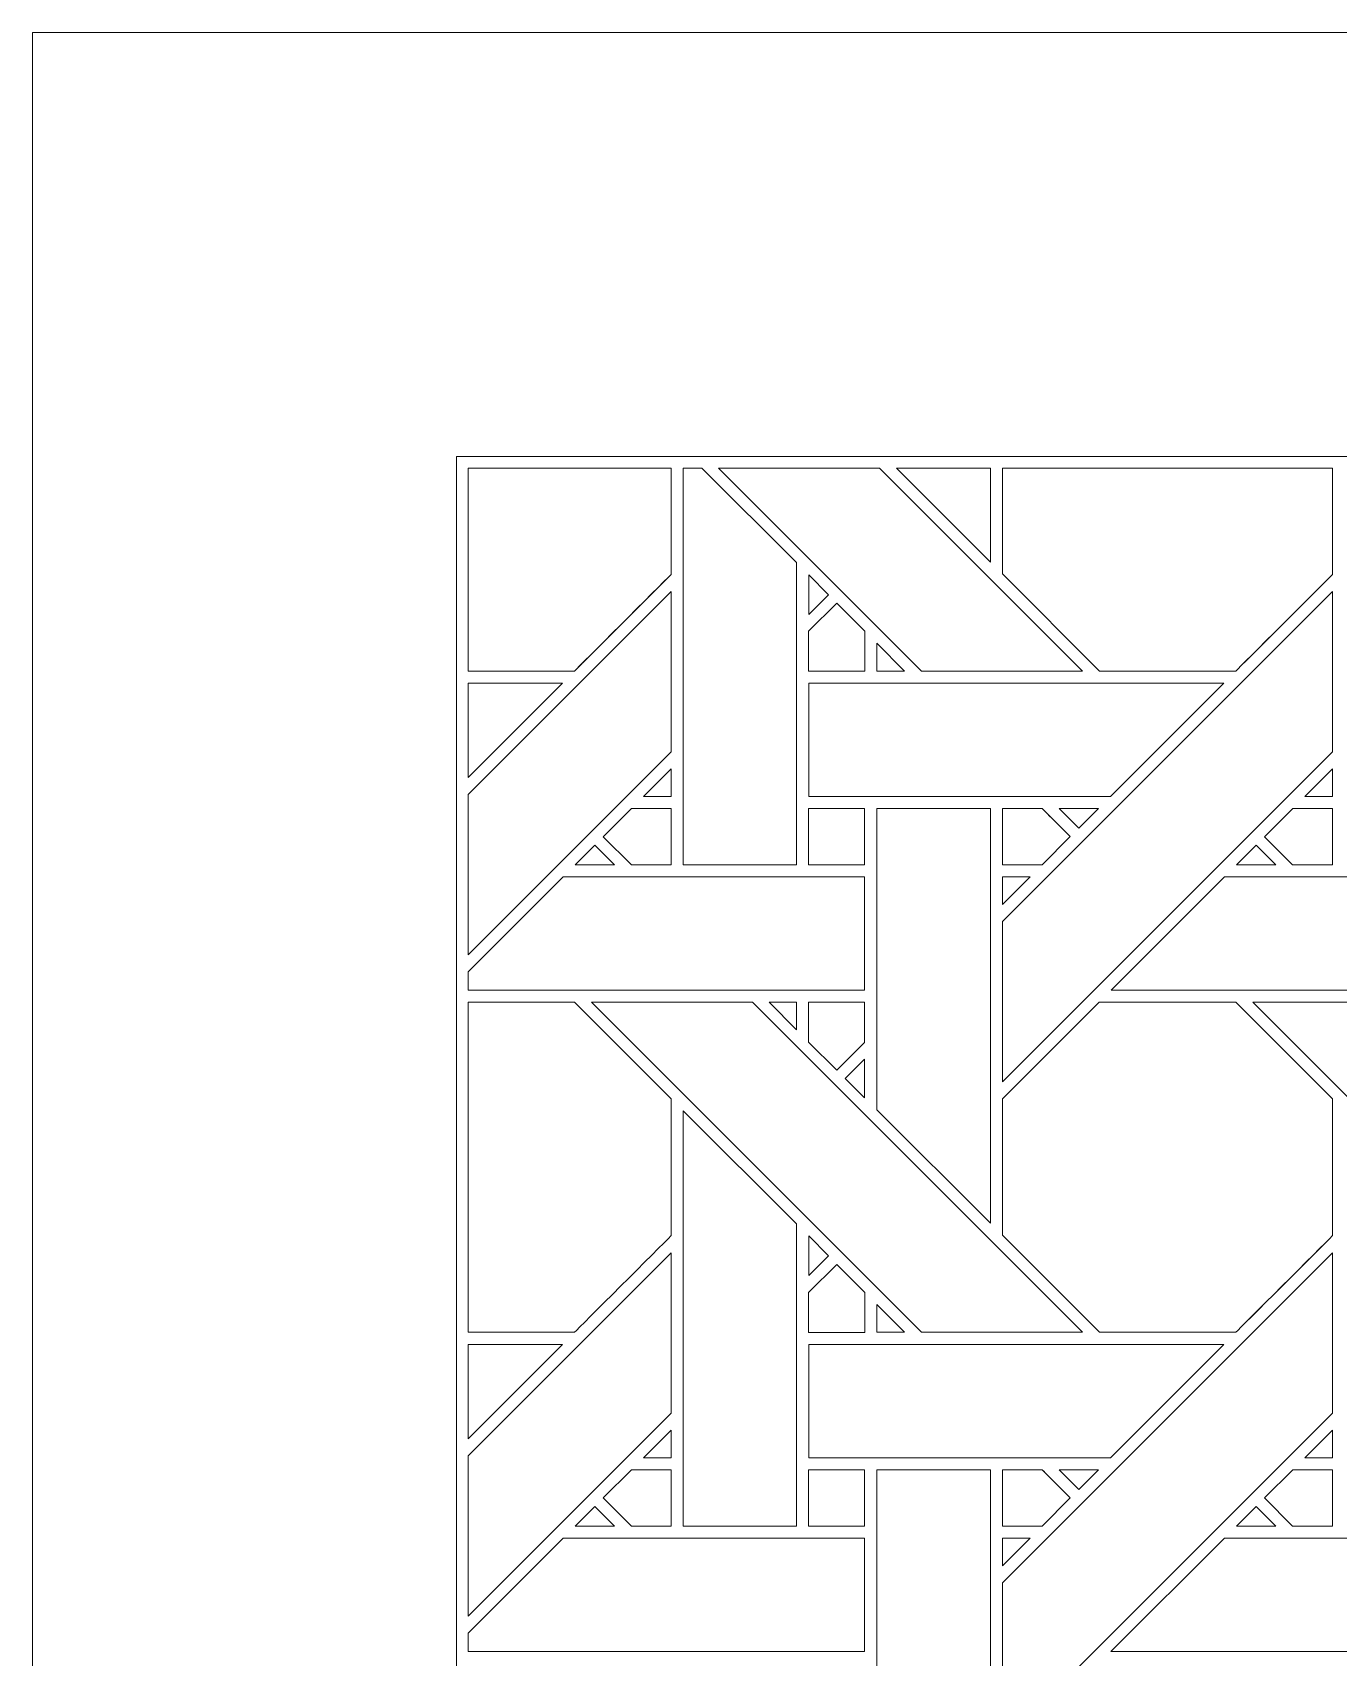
# Model space of a CAD drawing. Header units: inches. Extents: x 8.38 to 16.38, y 5.09 to 13.09.
# Drawn here: x 8.383 to 10.256, y 10.763 to 13.095 of the extents above; entities that cross this region are included whole.
import ezdxf

# ---------------------------------------------------------------- set-up
doc = ezdxf.new("R2010")
doc.units = ezdxf.units.IN
doc.header["$MEASUREMENT"] = 0
doc.layers.add('Design', color=7, linetype='Continuous', lineweight=0)

msp = doc.modelspace()

# ---------------------------------------------------------------- linework, layer by layer
at = {"layer": 'Design'}
for points, knots in [([(8.3829, 13.0948), (8.3829, 13.0948), (8.3829, 5.0948), (8.3829, 5.0948), (8.3829, 5.0948), (16.3829, 5.0948), (16.3829, 5.0948), (16.3829, 5.0948), (16.3829, 13.0948), (16.3829, 13.0948), (16.3829, 13.0948), (8.3829, 13.0948), (8.3829, 13.0948)], [0, 0, 0, 0, 1, 1, 1, 2, 2, 2, 3, 3, 3, 4, 4, 4, 4]), ([(8.9912, 12.4864), (8.9912, 12.4864), (8.9912, 5.7031), (8.9912, 5.7031), (8.9912, 5.7031), (15.7745, 5.7031), (15.7745, 5.7031), (15.7745, 5.7031), (15.7745, 12.4864), (15.7745, 12.4864), (15.7745, 12.4864), (8.9912, 12.4864), (8.9912, 12.4864)], [0, 0, 0, 0, 1, 1, 1, 2, 2, 2, 3, 3, 3, 4, 4, 4, 4]), ([(9.2991, 12.3173), (9.2813, 12.2994), (9.1694, 12.1876), (9.1604, 12.1786), (9.1604, 12.1786), (9.0079, 12.1786), (9.0079, 12.1786), (9.0079, 12.1786), (9.0079, 12.4698), (9.0079, 12.4698), (9.0079, 12.4698), (9.2991, 12.4698), (9.2991, 12.4698), (9.2991, 12.4698), (9.2991, 12.3173), (9.2991, 12.3173)], [0, 0, 0, 0, 1, 1, 1, 2, 2, 2, 3, 3, 3, 4, 4, 4, 5, 5, 5, 5]), ([(9.0079, 12.4698), (9.0079, 12.4698), (9.2991, 12.4698), (9.2991, 12.4698), (9.2991, 12.4698), (9.2991, 12.3173), (9.2991, 12.3173), (9.281, 12.2991), (9.1691, 12.1874), (9.1604, 12.1786), (9.1604, 12.1786), (9.0079, 12.1786), (9.0079, 12.1786), (9.0079, 12.1786), (9.0079, 12.4698), (9.0079, 12.4698)], [0, 0, 0, 0, 1, 1, 1, 2, 2, 2, 3, 3, 3, 4, 4, 4, 5, 5, 5, 5]), ([(9.343, 12.4698), (9.343, 12.4698), (9.4791, 12.3343), (9.4791, 12.3343), (9.4791, 12.3343), (9.4791, 11.9006), (9.4791, 11.9006), (9.4791, 11.9006), (9.3163, 11.9006), (9.3163, 11.9006), (9.3163, 11.9006), (9.3163, 12.4698), (9.3163, 12.4698), (9.3163, 12.4698), (9.343, 12.4698), (9.343, 12.4698)], [0, 0, 0, 0, 1, 1, 1, 2, 2, 2, 3, 3, 3, 4, 4, 4, 5, 5, 5, 5]), ([(9.8892, 12.1786), (9.8892, 12.1786), (9.6582, 12.1786), (9.6582, 12.1786), (9.6582, 12.1786), (9.3671, 12.4698), (9.3671, 12.4698), (9.3671, 12.4698), (9.5981, 12.4698), (9.5981, 12.4698), (9.5981, 12.4698), (9.8892, 12.1786), (9.8892, 12.1786)], [0, 0, 0, 0, 1, 1, 1, 2, 2, 2, 3, 3, 3, 4, 4, 4, 4]), ([(9.7571, 12.4698), (9.7571, 12.4698), (9.7571, 12.335), (9.7571, 12.335), (9.7571, 12.335), (9.6223, 12.4698), (9.6223, 12.4698), (9.6223, 12.4698), (9.7571, 12.4698), (9.7571, 12.4698)], [0, 0, 0, 0, 1, 1, 1, 2, 2, 2, 3, 3, 3, 3]), ([(10.2478, 12.3173), (10.23, 12.2994), (10.1181, 12.1876), (10.1091, 12.1786), (10.1091, 12.1786), (9.9134, 12.1786), (9.9134, 12.1786), (9.9134, 12.1786), (9.7742, 12.3179), (9.7742, 12.3179), (9.7742, 12.3179), (9.7742, 12.4698), (9.7742, 12.4698), (9.7742, 12.4698), (10.2478, 12.4698), (10.2478, 12.4698), (10.2478, 12.4698), (10.2478, 12.3173), (10.2478, 12.3173)], [0, 0, 0, 0, 1, 1, 1, 2, 2, 2, 3, 3, 3, 4, 4, 4, 5, 5, 5, 6, 6, 6, 6]), ([(10.2478, 12.4698), (10.2478, 12.4698), (10.2478, 12.3173), (10.2478, 12.3173), (10.2301, 12.2995), (10.1182, 12.1877), (10.1091, 12.1786), (10.1091, 12.1786), (9.9134, 12.1786), (9.9134, 12.1786), (9.9134, 12.1786), (9.7742, 12.3179), (9.7742, 12.3179), (9.7742, 12.3179), (9.7742, 12.4698), (9.7742, 12.4698), (9.7742, 12.4698), (10.2478, 12.4698), (10.2478, 12.4698)], [0, 0, 0, 0, 1, 1, 1, 2, 2, 2, 3, 3, 3, 4, 4, 4, 5, 5, 5, 6, 6, 6, 6]), ([(9.4964, 12.26), (9.4964, 12.26), (9.4964, 12.3168), (9.4964, 12.3168), (9.4964, 12.3168), (9.5246, 12.2882), (9.5246, 12.2882), (9.5246, 12.2882), (9.4964, 12.26), (9.4964, 12.26)], [0, 0, 0, 0, 1, 1, 1, 2, 2, 2, 3, 3, 3, 3]), ([(9.2992, 12.2929), (9.2992, 12.2929), (9.2992, 12.0628), (9.2992, 12.0628), (9.2992, 12.0628), (9.0079, 11.7715), (9.0079, 11.7715), (9.0079, 11.7715), (9.0079, 12.0016), (9.0079, 12.0016), (9.0079, 12.0016), (9.2992, 12.2929), (9.2992, 12.2929)], [0, 0, 0, 0, 1, 1, 1, 2, 2, 2, 3, 3, 3, 4, 4, 4, 4]), ([(10.2479, 12.0628), (10.2479, 12.0628), (9.7742, 11.5892), (9.7742, 11.5892), (9.7742, 11.5892), (9.7742, 11.8193), (9.7742, 11.8193), (9.7742, 11.8193), (10.2479, 12.2929), (10.2479, 12.2929), (10.2479, 12.2929), (10.2479, 12.0628), (10.2479, 12.0628)], [0, 0, 0, 0, 1, 1, 1, 2, 2, 2, 3, 3, 3, 4, 4, 4, 4]), ([(9.4963, 12.1784), (9.4963, 12.1784), (9.4963, 12.2357), (9.4963, 12.2357), (9.4963, 12.2357), (9.5367, 12.276), (9.5367, 12.276), (9.5367, 12.276), (9.577, 12.2357), (9.577, 12.2357), (9.577, 12.2357), (9.577, 12.1784), (9.577, 12.1784), (9.577, 12.1784), (9.4963, 12.1784), (9.4963, 12.1784)], [0, 0, 0, 0, 1, 1, 1, 2, 2, 2, 3, 3, 3, 4, 4, 4, 5, 5, 5, 5]), ([(9.5367, 12.276), (9.5367, 12.276), (9.577, 12.2357), (9.577, 12.2357), (9.577, 12.2357), (9.577, 12.1784), (9.577, 12.1784), (9.577, 12.1784), (9.4963, 12.1784), (9.4963, 12.1784), (9.4963, 12.1784), (9.4963, 12.2357), (9.4963, 12.2357), (9.4963, 12.2357), (9.5367, 12.276), (9.5367, 12.276)], [0, 0, 0, 0, 1, 1, 1, 2, 2, 2, 3, 3, 3, 4, 4, 4, 5, 5, 5, 5]), ([(9.5943, 12.1786), (9.5943, 12.1786), (9.5943, 12.2184), (9.5943, 12.2184), (9.5943, 12.2184), (9.634, 12.1786), (9.634, 12.1786), (9.634, 12.1786), (9.5943, 12.1786), (9.5943, 12.1786)], [0, 0, 0, 0, 1, 1, 1, 2, 2, 2, 3, 3, 3, 3]), ([(9.1433, 12.1613), (9.1433, 12.1613), (9.0079, 12.0259), (9.0079, 12.0259), (9.0079, 12.0259), (9.0079, 12.1613), (9.0079, 12.1613), (9.0079, 12.1613), (9.1433, 12.1613), (9.1433, 12.1613)], [0, 0, 0, 0, 1, 1, 1, 2, 2, 2, 3, 3, 3, 3]), ([(10.0921, 12.1613), (10.0921, 12.1613), (9.9293, 11.9986), (9.9293, 11.9986), (9.9293, 11.9986), (9.4964, 11.9986), (9.4964, 11.9986), (9.4964, 11.9986), (9.4964, 12.1613), (9.4964, 12.1613), (9.4964, 12.1613), (10.0921, 12.1613), (10.0921, 12.1613)], [0, 0, 0, 0, 1, 1, 1, 2, 2, 2, 3, 3, 3, 4, 4, 4, 4]), ([(9.2594, 11.9987), (9.2594, 11.9987), (9.2992, 12.0384), (9.2992, 12.0384), (9.2992, 12.0384), (9.2992, 11.9987), (9.2992, 11.9987), (9.2992, 11.9987), (9.2594, 11.9987), (9.2594, 11.9987)], [0, 0, 0, 0, 1, 1, 1, 2, 2, 2, 3, 3, 3, 3]), ([(10.2081, 11.9987), (10.2081, 11.9987), (10.2479, 12.0384), (10.2479, 12.0384), (10.2479, 12.0384), (10.2479, 11.9987), (10.2479, 11.9987), (10.2479, 11.9987), (10.2081, 11.9987), (10.2081, 11.9987)], [0, 0, 0, 0, 1, 1, 1, 2, 2, 2, 3, 3, 3, 3]), ([(9.242, 11.9006), (9.242, 11.9006), (9.2017, 11.941), (9.2017, 11.941), (9.2017, 11.941), (9.2421, 11.9814), (9.2421, 11.9814), (9.2421, 11.9814), (9.2991, 11.9814), (9.2991, 11.9814), (9.2991, 11.9814), (9.2991, 11.9006), (9.2991, 11.9006), (9.2991, 11.9006), (9.242, 11.9006), (9.242, 11.9006)], [0, 0, 0, 0, 1, 1, 1, 2, 2, 2, 3, 3, 3, 4, 4, 4, 5, 5, 5, 5]), ([(9.2991, 11.9814), (9.2991, 11.9814), (9.2991, 11.9006), (9.2991, 11.9006), (9.2991, 11.9006), (9.242, 11.9006), (9.242, 11.9006), (9.242, 11.9006), (9.2017, 11.941), (9.2017, 11.941), (9.2017, 11.941), (9.2421, 11.9814), (9.2421, 11.9814), (9.2421, 11.9814), (9.2991, 11.9814), (9.2991, 11.9814)], [0, 0, 0, 0, 1, 1, 1, 2, 2, 2, 3, 3, 3, 4, 4, 4, 5, 5, 5, 5]), ([(9.4963, 11.9006), (9.4963, 11.9006), (9.4963, 11.9814), (9.4963, 11.9814), (9.4963, 11.9814), (9.5766, 11.9814), (9.5766, 11.9814), (9.5766, 11.9814), (9.5766, 11.9006), (9.5766, 11.9006), (9.5766, 11.9006), (9.4963, 11.9006), (9.4963, 11.9006)], [0, 0, 0, 0, 1, 1, 1, 2, 2, 2, 3, 3, 3, 4, 4, 4, 4]), ([(9.5766, 11.9814), (9.5766, 11.9814), (9.5766, 11.9006), (9.5766, 11.9006), (9.5766, 11.9006), (9.4963, 11.9006), (9.4963, 11.9006), (9.4963, 11.9006), (9.4963, 11.9814), (9.4963, 11.9814), (9.4963, 11.9814), (9.5766, 11.9814), (9.5766, 11.9814)], [0, 0, 0, 0, 1, 1, 1, 2, 2, 2, 3, 3, 3, 4, 4, 4, 4]), ([(9.7571, 11.9814), (9.7571, 11.9814), (9.7571, 11.3863), (9.7571, 11.3863), (9.7571, 11.3863), (9.5942, 11.5492), (9.5942, 11.5492), (9.5942, 11.5492), (9.5942, 11.9814), (9.5942, 11.9814), (9.5942, 11.9814), (9.7571, 11.9814), (9.7571, 11.9814)], [0, 0, 0, 0, 1, 1, 1, 2, 2, 2, 3, 3, 3, 4, 4, 4, 4]), ([(9.7742, 11.9006), (9.7742, 11.9006), (9.7742, 11.9814), (9.7742, 11.9814), (9.7742, 11.9814), (9.8313, 11.9814), (9.8313, 11.9814), (9.8364, 11.9763), (9.8672, 11.9455), (9.8716, 11.9411), (9.8716, 11.9411), (9.8312, 11.9006), (9.8312, 11.9006), (9.8312, 11.9006), (9.7742, 11.9006), (9.7742, 11.9006)], [0, 0, 0, 0, 1, 1, 1, 2, 2, 2, 3, 3, 3, 4, 4, 4, 5, 5, 5, 5]), ([(9.8558, 11.9569), (9.8558, 11.9569), (9.8716, 11.9411), (9.8716, 11.9411), (9.8716, 11.9411), (9.8312, 11.9006), (9.8312, 11.9006), (9.8312, 11.9006), (9.7742, 11.9006), (9.7742, 11.9006), (9.7742, 11.9006), (9.7742, 11.9814), (9.7742, 11.9814), (9.7742, 11.9814), (9.8313, 11.9814), (9.8313, 11.9814), (9.8366, 11.9761), (9.8465, 11.9662), (9.8558, 11.9569)], [0, 0, 0, 0, 1, 1, 1, 2, 2, 2, 3, 3, 3, 4, 4, 4, 5, 5, 5, 6, 6, 6, 6]), ([(9.8556, 11.9814), (9.8556, 11.9814), (9.9121, 11.9814), (9.9121, 11.9814), (9.9121, 11.9814), (9.8838, 11.9532), (9.8838, 11.9532), (9.8838, 11.9532), (9.8556, 11.9814), (9.8556, 11.9814)], [0, 0, 0, 0, 1, 1, 1, 2, 2, 2, 3, 3, 3, 3]), ([(10.1907, 11.9006), (10.1907, 11.9006), (10.1504, 11.941), (10.1504, 11.941), (10.1504, 11.941), (10.1908, 11.9814), (10.1908, 11.9814), (10.1908, 11.9814), (10.2479, 11.9814), (10.2479, 11.9814), (10.2479, 11.9814), (10.2479, 11.9006), (10.2479, 11.9006), (10.2479, 11.9006), (10.1907, 11.9006), (10.1907, 11.9006)], [0, 0, 0, 0, 1, 1, 1, 2, 2, 2, 3, 3, 3, 4, 4, 4, 5, 5, 5, 5]), ([(10.2479, 11.9814), (10.2479, 11.9814), (10.2479, 11.9006), (10.2479, 11.9006), (10.2479, 11.9006), (10.1907, 11.9006), (10.1907, 11.9006), (10.1907, 11.9006), (10.1504, 11.941), (10.1504, 11.941), (10.1504, 11.941), (10.1908, 11.9814), (10.1908, 11.9814), (10.1908, 11.9814), (10.2479, 11.9814), (10.2479, 11.9814)], [0, 0, 0, 0, 1, 1, 1, 2, 2, 2, 3, 3, 3, 4, 4, 4, 5, 5, 5, 5]), ([(9.2178, 11.9006), (9.2178, 11.9006), (9.1613, 11.9006), (9.1613, 11.9006), (9.1613, 11.9006), (9.1896, 11.9289), (9.1896, 11.9289), (9.1896, 11.9289), (9.2178, 11.9006), (9.2178, 11.9006)], [0, 0, 0, 0, 1, 1, 1, 2, 2, 2, 3, 3, 3, 3]), ([(10.1666, 11.9006), (10.1666, 11.9006), (10.11, 11.9006), (10.11, 11.9006), (10.11, 11.9006), (10.1383, 11.9289), (10.1383, 11.9289), (10.1383, 11.9289), (10.1666, 11.9006), (10.1666, 11.9006)], [0, 0, 0, 0, 1, 1, 1, 2, 2, 2, 3, 3, 3, 3]), ([(9.0079, 11.7472), (9.0079, 11.7472), (9.1442, 11.8835), (9.1442, 11.8835), (9.1442, 11.8835), (9.5766, 11.8835), (9.5766, 11.8835), (9.5766, 11.8835), (9.5766, 11.7206), (9.5766, 11.7206), (9.5766, 11.7206), (9.0079, 11.7206), (9.0079, 11.7206), (9.0079, 11.7206), (9.0079, 11.7472), (9.0079, 11.7472)], [0, 0, 0, 0, 1, 1, 1, 2, 2, 2, 3, 3, 3, 4, 4, 4, 5, 5, 5, 5]), ([(9.814, 11.8835), (9.814, 11.8835), (9.7742, 11.8436), (9.7742, 11.8436), (9.7742, 11.8436), (9.7742, 11.8835), (9.7742, 11.8835), (9.7742, 11.8835), (9.814, 11.8835), (9.814, 11.8835)], [0, 0, 0, 0, 1, 1, 1, 2, 2, 2, 3, 3, 3, 3]), ([(10.5253, 11.8835), (10.5253, 11.8835), (10.5253, 11.7206), (10.5253, 11.7206), (10.5253, 11.7206), (9.9301, 11.7206), (9.9301, 11.7206), (9.9301, 11.7206), (10.0929, 11.8835), (10.0929, 11.8835), (10.0929, 11.8835), (10.5253, 11.8835), (10.5253, 11.8835)], [0, 0, 0, 0, 1, 1, 1, 2, 2, 2, 3, 3, 3, 4, 4, 4, 4]), ([(9.0079, 11.2299), (9.0079, 11.2299), (9.0079, 11.7035), (9.0079, 11.7035), (9.0079, 11.7035), (9.1604, 11.7035), (9.1604, 11.7035), (9.1604, 11.7035), (9.2991, 11.5648), (9.2991, 11.5648), (9.2991, 11.5648), (9.2991, 11.3686), (9.2991, 11.3686), (9.2813, 11.3507), (9.1694, 11.2389), (9.1604, 11.2299), (9.1604, 11.2299), (9.0079, 11.2299), (9.0079, 11.2299)], [0, 0, 0, 0, 1, 1, 1, 2, 2, 2, 3, 3, 3, 4, 4, 4, 5, 5, 5, 6, 6, 6, 6]), ([(9.0079, 11.7035), (9.0079, 11.7035), (9.1604, 11.7035), (9.1604, 11.7035), (9.1604, 11.7035), (9.2991, 11.5648), (9.2991, 11.5648), (9.2991, 11.5648), (9.2991, 11.3686), (9.2991, 11.3686), (9.2813, 11.3507), (9.1694, 11.2389), (9.1604, 11.2299), (9.1604, 11.2299), (9.0079, 11.2299), (9.0079, 11.2299), (9.0079, 11.2299), (9.0079, 11.7035), (9.0079, 11.7035)], [0, 0, 0, 0, 1, 1, 1, 2, 2, 2, 3, 3, 3, 4, 4, 4, 5, 5, 5, 6, 6, 6, 6]), ([(9.4156, 11.7035), (9.4156, 11.7035), (9.8892, 11.2299), (9.8892, 11.2299), (9.8892, 11.2299), (9.6582, 11.2299), (9.6582, 11.2299), (9.6582, 11.2299), (9.1846, 11.7035), (9.1846, 11.7035), (9.1846, 11.7035), (9.4156, 11.7035), (9.4156, 11.7035)], [0, 0, 0, 0, 1, 1, 1, 2, 2, 2, 3, 3, 3, 4, 4, 4, 4]), ([(9.4791, 11.7035), (9.4791, 11.7035), (9.4791, 11.6637), (9.4791, 11.6637), (9.4791, 11.6637), (9.4397, 11.7035), (9.4397, 11.7035), (9.4397, 11.7035), (9.4791, 11.7035), (9.4791, 11.7035)], [0, 0, 0, 0, 1, 1, 1, 2, 2, 2, 3, 3, 3, 3]), ([(9.5766, 11.7035), (9.5766, 11.7035), (9.5766, 11.6459), (9.5766, 11.6459), (9.5766, 11.6459), (9.5366, 11.606), (9.5366, 11.606), (9.5366, 11.606), (9.4963, 11.6463), (9.4963, 11.6463), (9.4963, 11.6463), (9.4963, 11.7035), (9.4963, 11.7035), (9.4963, 11.7035), (9.5766, 11.7035), (9.5766, 11.7035)], [0, 0, 0, 0, 1, 1, 1, 2, 2, 2, 3, 3, 3, 4, 4, 4, 5, 5, 5, 5]), ([(9.5366, 11.606), (9.5366, 11.606), (9.4963, 11.6463), (9.4963, 11.6463), (9.4963, 11.6463), (9.4963, 11.7035), (9.4963, 11.7035), (9.4963, 11.7035), (9.5766, 11.7035), (9.5766, 11.7035), (9.5766, 11.7035), (9.5766, 11.6459), (9.5766, 11.6459), (9.5766, 11.6459), (9.5366, 11.606), (9.5366, 11.606)], [0, 0, 0, 0, 1, 1, 1, 2, 2, 2, 3, 3, 3, 4, 4, 4, 5, 5, 5, 5]), ([(9.9129, 11.7035), (9.9129, 11.7035), (10.1091, 11.7035), (10.1091, 11.7035), (10.1091, 11.7035), (10.2478, 11.5648), (10.2478, 11.5648), (10.2478, 11.5648), (10.2478, 11.3686), (10.2478, 11.3686), (10.23, 11.3507), (10.1181, 11.2389), (10.1091, 11.2299), (10.1091, 11.2299), (9.9134, 11.2299), (9.9134, 11.2299), (9.9134, 11.2299), (9.7742, 11.3691), (9.7742, 11.3691), (9.7742, 11.3691), (9.7742, 11.5648), (9.7742, 11.5648), (9.7742, 11.5648), (9.9129, 11.7035), (9.9129, 11.7035)], [0, 0, 0, 0, 1, 1, 1, 2, 2, 2, 3, 3, 3, 4, 4, 4, 5, 5, 5, 6, 6, 6, 7, 7, 7, 8, 8, 8, 8]), ([(10.2478, 11.5648), (10.2478, 11.5648), (10.2478, 11.3686), (10.2478, 11.3686), (10.23, 11.3506), (10.1181, 11.2388), (10.1091, 11.2299), (10.1091, 11.2299), (9.9134, 11.2299), (9.9134, 11.2299), (9.9134, 11.2299), (9.7742, 11.3691), (9.7742, 11.3691), (9.7742, 11.3691), (9.7742, 11.5648), (9.7742, 11.5648), (9.7742, 11.5648), (9.9129, 11.7035), (9.9129, 11.7035), (9.9129, 11.7035), (10.1091, 11.7035), (10.1091, 11.7035), (10.1091, 11.7035), (10.2478, 11.5648), (10.2478, 11.5648)], [0, 0, 0, 0, 1, 1, 1, 2, 2, 2, 3, 3, 3, 4, 4, 4, 5, 5, 5, 6, 6, 6, 7, 7, 7, 8, 8, 8, 8]), ([(10.838, 11.2299), (10.838, 11.2299), (10.6069, 11.2299), (10.6069, 11.2299), (10.6069, 11.2299), (10.1334, 11.7035), (10.1334, 11.7035), (10.1334, 11.7035), (10.3643, 11.7035), (10.3643, 11.7035), (10.3643, 11.7035), (10.838, 11.2299), (10.838, 11.2299)], [0, 0, 0, 0, 1, 1, 1, 2, 2, 2, 3, 3, 3, 4, 4, 4, 4]), ([(9.5766, 11.6217), (9.5766, 11.6217), (9.5766, 11.5665), (9.5766, 11.5665), (9.5766, 11.5665), (9.5488, 11.5939), (9.5488, 11.5939), (9.5488, 11.5939), (9.5766, 11.6217), (9.5766, 11.6217)], [0, 0, 0, 0, 1, 1, 1, 2, 2, 2, 3, 3, 3, 3]), ([(9.4791, 11.3855), (9.4791, 11.3855), (9.4791, 10.9519), (9.4791, 10.9519), (9.4791, 10.9519), (9.3163, 10.9519), (9.3163, 10.9519), (9.3163, 10.9519), (9.3163, 11.5477), (9.3163, 11.5477), (9.3163, 11.5477), (9.4791, 11.3855), (9.4791, 11.3855)], [0, 0, 0, 0, 1, 1, 1, 2, 2, 2, 3, 3, 3, 4, 4, 4, 4]), ([(9.4964, 11.3113), (9.4964, 11.3113), (9.4964, 11.3681), (9.4964, 11.3681), (9.4964, 11.3681), (9.5246, 11.3395), (9.5246, 11.3395), (9.5246, 11.3395), (9.4964, 11.3113), (9.4964, 11.3113)], [0, 0, 0, 0, 1, 1, 1, 2, 2, 2, 3, 3, 3, 3]), ([(9.2992, 11.3441), (9.2992, 11.3441), (9.2992, 11.1141), (9.2992, 11.1141), (9.2992, 11.1141), (9.0079, 10.8228), (9.0079, 10.8228), (9.0079, 10.8228), (9.0079, 11.0529), (9.0079, 11.0529), (9.0079, 11.0529), (9.2992, 11.3441), (9.2992, 11.3441)], [0, 0, 0, 0, 1, 1, 1, 2, 2, 2, 3, 3, 3, 4, 4, 4, 4]), ([(9.7742, 10.8705), (9.7742, 10.8705), (10.2479, 11.3441), (10.2479, 11.3441), (10.2479, 11.3441), (10.2479, 11.1141), (10.2479, 11.1141), (10.2479, 11.1141), (9.7742, 10.6404), (9.7742, 10.6404), (9.7742, 10.6404), (9.7742, 10.8705), (9.7742, 10.8705)], [0, 0, 0, 0, 1, 1, 1, 2, 2, 2, 3, 3, 3, 4, 4, 4, 4]), ([(9.4963, 11.2297), (9.4963, 11.2297), (9.4963, 11.2869), (9.4963, 11.2869), (9.4963, 11.2869), (9.5367, 11.3273), (9.5367, 11.3273), (9.5367, 11.3273), (9.577, 11.287), (9.577, 11.287), (9.577, 11.287), (9.577, 11.2297), (9.577, 11.2297), (9.577, 11.2297), (9.4963, 11.2297), (9.4963, 11.2297)], [0, 0, 0, 0, 1, 1, 1, 2, 2, 2, 3, 3, 3, 4, 4, 4, 5, 5, 5, 5]), ([(9.5367, 11.3273), (9.5367, 11.3273), (9.577, 11.287), (9.577, 11.287), (9.577, 11.287), (9.577, 11.2297), (9.577, 11.2297), (9.577, 11.2297), (9.4963, 11.2297), (9.4963, 11.2297), (9.4963, 11.2297), (9.4963, 11.2869), (9.4963, 11.2869), (9.4963, 11.2869), (9.5367, 11.3273), (9.5367, 11.3273)], [0, 0, 0, 0, 1, 1, 1, 2, 2, 2, 3, 3, 3, 4, 4, 4, 5, 5, 5, 5]), ([(9.5943, 11.2299), (9.5943, 11.2299), (9.5943, 11.2697), (9.5943, 11.2697), (9.5943, 11.2697), (9.634, 11.2299), (9.634, 11.2299), (9.634, 11.2299), (9.5943, 11.2299), (9.5943, 11.2299)], [0, 0, 0, 0, 1, 1, 1, 2, 2, 2, 3, 3, 3, 3]), ([(9.1433, 11.2126), (9.1433, 11.2126), (9.0079, 11.0772), (9.0079, 11.0772), (9.0079, 11.0772), (9.0079, 11.2126), (9.0079, 11.2126), (9.0079, 11.2126), (9.1433, 11.2126), (9.1433, 11.2126)], [0, 0, 0, 0, 1, 1, 1, 2, 2, 2, 3, 3, 3, 3]), ([(9.4964, 11.0499), (9.4964, 11.0499), (9.4964, 11.2126), (9.4964, 11.2126), (9.4964, 11.2126), (10.0921, 11.2126), (10.0921, 11.2126), (10.0921, 11.2126), (9.9293, 11.0499), (9.9293, 11.0499), (9.9293, 11.0499), (9.4964, 11.0499), (9.4964, 11.0499)], [0, 0, 0, 0, 1, 1, 1, 2, 2, 2, 3, 3, 3, 4, 4, 4, 4]), ([(9.2594, 11.0499), (9.2594, 11.0499), (9.2992, 11.0897), (9.2992, 11.0897), (9.2992, 11.0897), (9.2992, 11.0499), (9.2992, 11.0499), (9.2992, 11.0499), (9.2594, 11.0499), (9.2594, 11.0499)], [0, 0, 0, 0, 1, 1, 1, 2, 2, 2, 3, 3, 3, 3]), ([(10.2081, 11.0499), (10.2081, 11.0499), (10.2479, 11.0897), (10.2479, 11.0897), (10.2479, 11.0897), (10.2479, 11.0499), (10.2479, 11.0499), (10.2479, 11.0499), (10.2081, 11.0499), (10.2081, 11.0499)], [0, 0, 0, 0, 1, 1, 1, 2, 2, 2, 3, 3, 3, 3]), ([(9.242, 10.9519), (9.242, 10.9519), (9.2017, 10.9923), (9.2017, 10.9923), (9.2017, 10.9923), (9.2421, 11.0327), (9.2421, 11.0327), (9.2421, 11.0327), (9.2991, 11.0327), (9.2991, 11.0327), (9.2991, 11.0327), (9.2991, 10.9519), (9.2991, 10.9519), (9.2991, 10.9519), (9.242, 10.9519), (9.242, 10.9519)], [0, 0, 0, 0, 1, 1, 1, 2, 2, 2, 3, 3, 3, 4, 4, 4, 5, 5, 5, 5]), ([(9.2991, 11.0327), (9.2991, 11.0327), (9.2991, 10.9519), (9.2991, 10.9519), (9.2991, 10.9519), (9.242, 10.9519), (9.242, 10.9519), (9.242, 10.9519), (9.2017, 10.9923), (9.2017, 10.9923), (9.2017, 10.9923), (9.2421, 11.0327), (9.2421, 11.0327), (9.2421, 11.0327), (9.2991, 11.0327), (9.2991, 11.0327)], [0, 0, 0, 0, 1, 1, 1, 2, 2, 2, 3, 3, 3, 4, 4, 4, 5, 5, 5, 5]), ([(9.4963, 11.0327), (9.4963, 11.0327), (9.5766, 11.0327), (9.5766, 11.0327), (9.5766, 11.0327), (9.5766, 10.9519), (9.5766, 10.9519), (9.5766, 10.9519), (9.4963, 10.9519), (9.4963, 10.9519), (9.4963, 10.9519), (9.4963, 11.0327), (9.4963, 11.0327)], [0, 0, 0, 0, 1, 1, 1, 2, 2, 2, 3, 3, 3, 4, 4, 4, 4]), ([(9.5766, 11.0327), (9.5766, 11.0327), (9.5766, 10.9519), (9.5766, 10.9519), (9.5766, 10.9519), (9.4963, 10.9519), (9.4963, 10.9519), (9.4963, 10.9519), (9.4963, 11.0327), (9.4963, 11.0327), (9.4963, 11.0327), (9.5766, 11.0327), (9.5766, 11.0327)], [0, 0, 0, 0, 1, 1, 1, 2, 2, 2, 3, 3, 3, 4, 4, 4, 4]), ([(9.7571, 11.0326), (9.7571, 11.0326), (9.7571, 10.4375), (9.7571, 10.4375), (9.7571, 10.4375), (9.5942, 10.6004), (9.5942, 10.6004), (9.5942, 10.6004), (9.5942, 11.0326), (9.5942, 11.0326), (9.5942, 11.0326), (9.7571, 11.0326), (9.7571, 11.0326)], [0, 0, 0, 0, 1, 1, 1, 2, 2, 2, 3, 3, 3, 4, 4, 4, 4]), ([(9.8313, 11.0327), (9.8364, 11.0276), (9.8672, 10.9967), (9.8716, 10.9923), (9.8716, 10.9923), (9.8312, 10.9519), (9.8312, 10.9519), (9.8312, 10.9519), (9.7742, 10.9519), (9.7742, 10.9519), (9.7742, 10.9519), (9.7742, 11.0327), (9.7742, 11.0327), (9.7742, 11.0327), (9.8313, 11.0327), (9.8313, 11.0327)], [0, 0, 0, 0, 1, 1, 1, 2, 2, 2, 3, 3, 3, 4, 4, 4, 5, 5, 5, 5]), ([(9.8557, 11.0082), (9.8557, 11.0082), (9.8716, 10.9923), (9.8716, 10.9923), (9.8716, 10.9923), (9.8312, 10.9519), (9.8312, 10.9519), (9.8312, 10.9519), (9.7742, 10.9519), (9.7742, 10.9519), (9.7742, 10.9519), (9.7742, 11.0327), (9.7742, 11.0327), (9.7742, 11.0327), (9.8313, 11.0327), (9.8313, 11.0327), (9.8366, 11.0273), (9.8465, 11.0175), (9.8557, 11.0082)], [0, 0, 0, 0, 1, 1, 1, 2, 2, 2, 3, 3, 3, 4, 4, 4, 5, 5, 5, 6, 6, 6, 6]), ([(9.8556, 11.0326), (9.8556, 11.0326), (9.9121, 11.0326), (9.9121, 11.0326), (9.9121, 11.0326), (9.8838, 11.0045), (9.8838, 11.0045), (9.8838, 11.0045), (9.8556, 11.0326), (9.8556, 11.0326)], [0, 0, 0, 0, 1, 1, 1, 2, 2, 2, 3, 3, 3, 3]), ([(10.1907, 10.9519), (10.1907, 10.9519), (10.1504, 10.9923), (10.1504, 10.9923), (10.1504, 10.9923), (10.1908, 11.0327), (10.1908, 11.0327), (10.1908, 11.0327), (10.2479, 11.0327), (10.2479, 11.0327), (10.2479, 11.0327), (10.2479, 10.9519), (10.2479, 10.9519), (10.2479, 10.9519), (10.1907, 10.9519), (10.1907, 10.9519)], [0, 0, 0, 0, 1, 1, 1, 2, 2, 2, 3, 3, 3, 4, 4, 4, 5, 5, 5, 5]), ([(10.1504, 10.9923), (10.1504, 10.9923), (10.1908, 11.0327), (10.1908, 11.0327), (10.1908, 11.0327), (10.2479, 11.0327), (10.2479, 11.0327), (10.2479, 11.0327), (10.2479, 10.9519), (10.2479, 10.9519), (10.2479, 10.9519), (10.1907, 10.9519), (10.1907, 10.9519), (10.1907, 10.9519), (10.1504, 10.9923), (10.1504, 10.9923)], [0, 0, 0, 0, 1, 1, 1, 2, 2, 2, 3, 3, 3, 4, 4, 4, 5, 5, 5, 5]), ([(9.2178, 10.9519), (9.2178, 10.9519), (9.1613, 10.9519), (9.1613, 10.9519), (9.1613, 10.9519), (9.1896, 10.9801), (9.1896, 10.9801), (9.1896, 10.9801), (9.2178, 10.9519), (9.2178, 10.9519)], [0, 0, 0, 0, 1, 1, 1, 2, 2, 2, 3, 3, 3, 3]), ([(10.1666, 10.9519), (10.1666, 10.9519), (10.11, 10.9519), (10.11, 10.9519), (10.11, 10.9519), (10.1383, 10.9801), (10.1383, 10.9801), (10.1383, 10.9801), (10.1666, 10.9519), (10.1666, 10.9519)], [0, 0, 0, 0, 1, 1, 1, 2, 2, 2, 3, 3, 3, 3]), ([(9.0079, 10.7984), (9.0079, 10.7984), (9.1442, 10.9347), (9.1442, 10.9347), (9.1442, 10.9347), (9.5766, 10.9347), (9.5766, 10.9347), (9.5766, 10.9347), (9.5766, 10.7719), (9.5766, 10.7719), (9.5766, 10.7719), (9.0079, 10.7719), (9.0079, 10.7719), (9.0079, 10.7719), (9.0079, 10.7984), (9.0079, 10.7984)], [0, 0, 0, 0, 1, 1, 1, 2, 2, 2, 3, 3, 3, 4, 4, 4, 5, 5, 5, 5]), ([(9.814, 10.9347), (9.814, 10.9347), (9.7742, 10.8949), (9.7742, 10.8949), (9.7742, 10.8949), (9.7742, 10.9347), (9.7742, 10.9347), (9.7742, 10.9347), (9.814, 10.9347), (9.814, 10.9347)], [0, 0, 0, 0, 1, 1, 1, 2, 2, 2, 3, 3, 3, 3]), ([(10.0929, 10.9347), (10.0929, 10.9347), (10.5253, 10.9347), (10.5253, 10.9347), (10.5253, 10.9347), (10.5253, 10.7719), (10.5253, 10.7719), (10.5253, 10.7719), (9.93, 10.7719), (9.93, 10.7719), (9.93, 10.7719), (10.0929, 10.9347), (10.0929, 10.9347)], [0, 0, 0, 0, 1, 1, 1, 2, 2, 2, 3, 3, 3, 4, 4, 4, 4])]:
    msp.add_open_spline(points, degree=3, knots=knots, dxfattribs=at)

doc.saveas('drawing.dxf')
